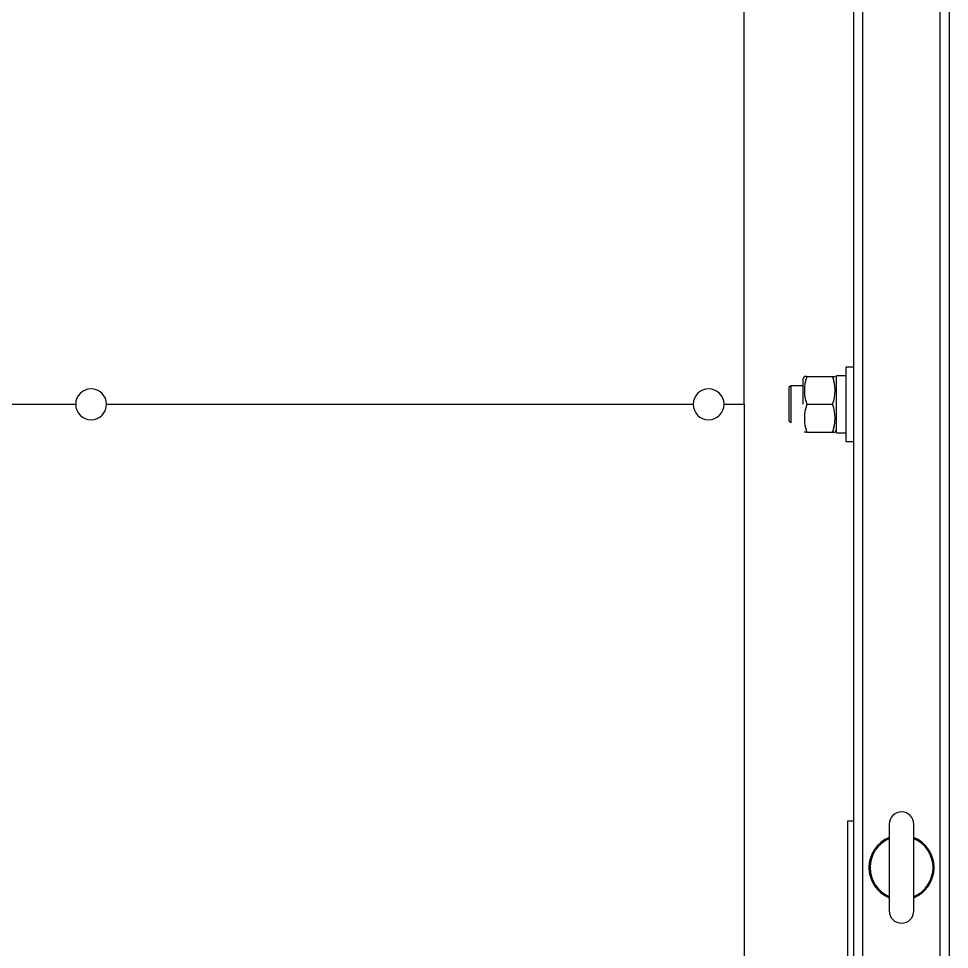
# Model space of a CAD drawing. Extents: x -681219 to -550379, y -242630 to -158199.
# Drawn here: x -583267.3 to -582965.8, y -223793.2 to -223491.8 of the extents above; entities that cross this region are included whole.
import ezdxf

# ---------------------------------------------------------------- set-up
doc = ezdxf.new("R2010")
doc.units = 0
doc.header["$LTSCALE"] = 1000
doc.linetypes.add('C2', pattern=[17, 14, -1, 1, -1])
for name, color, linetype in [('ABA00801', 7, 'CONTINUOUS'), ('BAC1205501', 7, 'CONTINUOUS'), ('FAA01201', 7, 'CONTINUOUS'), ('GAB01201', 7, 'CONTINUOUS'), ('GAE01201', 7, 'CONTINUOUS'), ('GZDH011002511', 7, 'CONTINUOUS'), ('GZDH011002531', 7, 'CONTINUOUS'), ('GZDH011002571', 7, 'CONTINUOUS'), ('GZDH011035031', 7, 'CONTINUOUS'), ('GZDH011035041', 7, 'CONTINUOUS'), ('中心线', 4, 'C2')]:
    doc.layers.add(name, color=color, linetype=linetype)

# ---------------------------------------------------------------- blocks, each defined once
blk = doc.blocks.new('fushitu')
at = {"layer": 'ABA00801', "color": 7, "linetype": 'Continuous'}
for p, q in [((-4022.5, -136), (-4022.5, -164)), ((-4014.5, -164), (-4014.5, -136))]:
    blk.add_line(p, q, dxfattribs=at)
for centre, radius, start, end in [((-4018.5, -136), 4, 0, 180), ((-4018.5, -150), 10.55, 112.2809, 247.7191), ((-4018.5, -150), 10.2, 112.9228, 247.0772), ((-4018.5, -150), 10.2, 292.9228, 67.0772), ((-4018.5, -150), 10.55, 0, 67.7191), ((-4018.5, -150), 10.55, 292.2809, 0), ((-4018.5, -164), 4, 180, 0)]:
    blk.add_arc(centre, radius, start, end, dxfattribs=at)
at = {"layer": 'BAC1205501', "color": 7, "linetype": 'Continuous'}
for p, q in [((-4054.4, 6), (-4055, 5.4)), ((-4055, 5.4), (-4055, -5.4)), ((-4054.4, 6), (-4054.4, -6)), ((-4050.4, 6), (-4054.4, 6)), ((-4055, -5.4), (-4054.4, -6))]:
    blk.add_line(p, q, dxfattribs=at)
at = {"layer": 'FAA01201', "color": 7, "linetype": 'Continuous'}
for p, q in [((-4050, 9), (-4050.4, 8.3)), ((-4050.4, 0), (-4050.4, 8.3)), ((-4049.19, 9), (-4049.93, 9)), ((-4049.19, 9), (-4040.81, 9)), ((-4040.81, 9), (-4040, 9)), ((-4049.19, 0), (-4040.81, 0)), ((-4049.19, -9), (-4050, -9)), ((-4049.19, -9), (-4040.81, -9)), ((-4040.81, -9), (-4040.07, -9)), ((-4040, -9), (-4039.6, -8.3))]:
    blk.add_line(p, q, dxfattribs=at)
for centre, start, end in [((-4036.88, 4.5), 159.9161, 200.0855), ((-4053.12, 4.5), 339.9144, 20.0839), ((-4053.12, 4.5), 6.6515, 20.0839), ((-4053.12, -4.5), 339.9161, 20.0855), ((-4036.88, -4.5), 159.9144, 200.0839), ((-4053.12, -4.5), 339.9161, 353.3612)]:
    blk.add_arc(centre, 13.1, start, end, dxfattribs=at)
at = {"layer": 'GAB01201', "color": 7, "linetype": 'Continuous'}
for p, q in [((-4036.5, 12), (-4036.5, -12)), ((-4034, 12), (-4036.5, 12)), ((-4036.5, -12), (-4034, -12))]:
    blk.add_line(p, q, dxfattribs=at)
at = {"layer": 'GAE01201', "color": 7, "linetype": 'Continuous'}
for p, q in [((-4039.6, -9.2), (-4039.6, 9.2)), ((-4036.5, 9.2), (-4039.6, 9.2)), ((-4039.6, -9.2), (-4036.5, -9.2))]:
    blk.add_line(p, q, dxfattribs=at)
at = {"layer": 'GZDH011002511', "color": 7, "linetype": 'Continuous'}
for p, q in [((-4036, -135), (-4036, -203)), ((-4034, -135), (-4036, -135))]:
    blk.add_line(p, q, dxfattribs=at)
at = {"layer": 'GZDH011002531', "color": 7, "linetype": 'Continuous'}
blk.add_line((-4003, -530), (-4003, 530), dxfattribs=at)
at = {"layer": 'GZDH011002571', "color": 7, "linetype": 'Continuous'}
for p, q in [((-4034, -520), (-4034, 520)), ((-4031, -520), (-4031, 520)), ((-4006, -520), (-4006, 520)), ((-4003, -520), (-4003, 520))]:
    blk.add_line(p, q, dxfattribs=at)
at = {"layer": 'GZDH011035031', "color": 7, "linetype": 'Continuous'}
for p, q in [((-4476, 0), (-4286, 0)), ((-4276, 0), (-4086, 0)), ((-4076, 0), (-4069.5, 0)), ((-4069.5, 0), (-4069.5, -246.95))]:
    blk.add_line(p, q, dxfattribs=at)
for centre in [(-4281, 0), (-4081, 0)]:
    blk.add_arc(centre, 5, 180, 0, dxfattribs=at)
at = {"layer": 'GZDH011035041', "color": 7, "linetype": 'Continuous'}
for p, q in [((-4069.5, 0), (-4069.5, 549.5)), ((-4476, 0), (-4286, 0)), ((-4276, 0), (-4086, 0)), ((-4076, 0), (-4069.5, 0))]:
    blk.add_line(p, q, dxfattribs=at)
for centre in [(-4281, 0), (-4081, 0)]:
    blk.add_arc(centre, 5, 0, 180, dxfattribs=at)

msp = doc.modelspace()

# ---------------------------------------------------------------- block references
at = {"layer": '中心线'}
msp.add_blockref('fushitu', (-578962.82, -223616.6983), dxfattribs=at)

doc.saveas('drawing.dxf')
